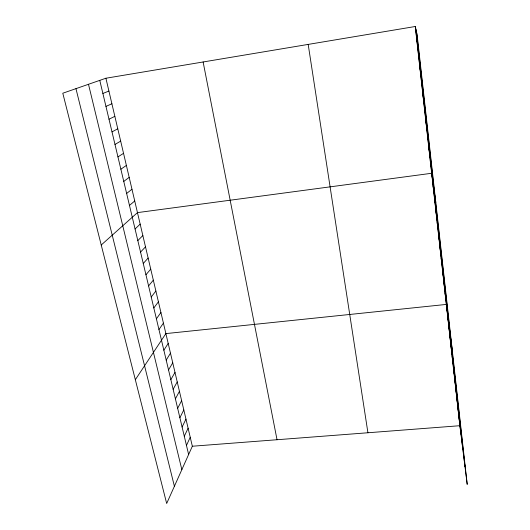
<?xml version="1.0" encoding="UTF-8"?>
<svg xmlns="http://www.w3.org/2000/svg" width="530" height="530" viewBox="0 0 530 530"><rect width="100%" height="100%" fill="white"/><g stroke="black" fill="none" stroke-linecap="round" stroke-linejoin="round"><path stroke-width="0.79" d="M105.901 78.235L192.337 446.233L166.678 503.5L62.792 93.22L105.901 78.235L415.268 26.5L417.103 34.642L467.208 484.4L459.881 425.703L415.268 26.5M186.467 445.432L190.23 437.27M184.288 436.269L188.11 428.227M182.095 427.028L185.97 419.117M179.882 417.713L183.811 409.928M177.649 408.312L181.638 400.667M175.403 398.838L179.445 391.325M173.131 389.278L177.232 381.905M170.839 379.639L174.999 372.404M168.533 369.913L172.747 362.825M166.201 360.108L170.481 353.166M163.856 350.217L168.189 343.42M135.335 379.712L165.883 333.595L446.326 304.419L452.236 350.005M158.954 329.574L163.419 323.101M156.396 318.815L160.928 312.508M153.819 307.95L158.417 301.815M151.216 296.992L155.886 291.03M148.585 285.922L153.329 280.138M145.935 274.752L150.745 269.147M143.252 263.47L148.142 258.05M140.549 252.081L145.511 246.854M137.82 240.587L142.855 235.552M135.064 228.98L140.172 224.137M101.23 245.012L137.469 212.616L431.672 173.27L435.806 202.493M129.466 205.421L134.733 200.989M126.63 193.47L131.977 189.243M123.762 181.399L129.194 177.391M120.866 169.209L126.378 165.42M117.945 156.893L123.543 153.329M114.99 144.458L120.674 141.119M112.009 131.897L117.779 128.79M108.995 119.21L114.851 116.342M105.954 106.397L111.903 103.767M102.88 93.446L108.915 91.067M192.337 446.233L459.881 425.703M75.956 88.649L174.397 486.268M88.49 84.29L181.843 469.653M99.772 80.368L188.627 454.521M416.838 40.558L417.13 42.009M203.123 61.977L277.038 439.734M418.395 54.471L418.72 56.22M419.932 68.237L420.29 70.271M421.456 81.852L421.84 84.171M422.96 95.327L423.377 97.924M424.45 108.657L424.894 111.532M308.188 44.407L367.926 432.758M425.921 121.847L426.398 124.987M427.385 134.905L427.889 138.303M428.83 147.824L429.36 151.481M430.254 160.61L430.817 164.519M433.07 185.798L433.686 190.184M434.454 198.2L435.097 202.824M435.826 210.476L436.495 215.326M437.184 222.633L437.873 227.708M438.529 234.664L439.244 239.957M439.86 246.582L440.596 252.088M441.179 258.375L441.94 264.092M442.484 270.055L443.266 275.978M443.782 281.622L444.584 287.75M445.061 293.077L445.882 299.397M447.512 315.032L448.38 321.73M448.691 325.552L449.572 332.416M449.851 335.974L450.752 343.009M451.01 346.302L451.924 353.51M452.15 356.538L453.09 363.911M453.283 366.68L454.243 374.213M454.409 376.737L455.383 384.429M455.522 386.701L456.509 394.552M456.628 396.579L457.635 404.582M457.721 406.371L458.742 414.526M458.808 416.083L459.841 424.378M416.54 32.138L464.989 466.638M416.004 29.766L462.862 449.599M415.527 27.646L460.934 434.143"/></g></svg>
